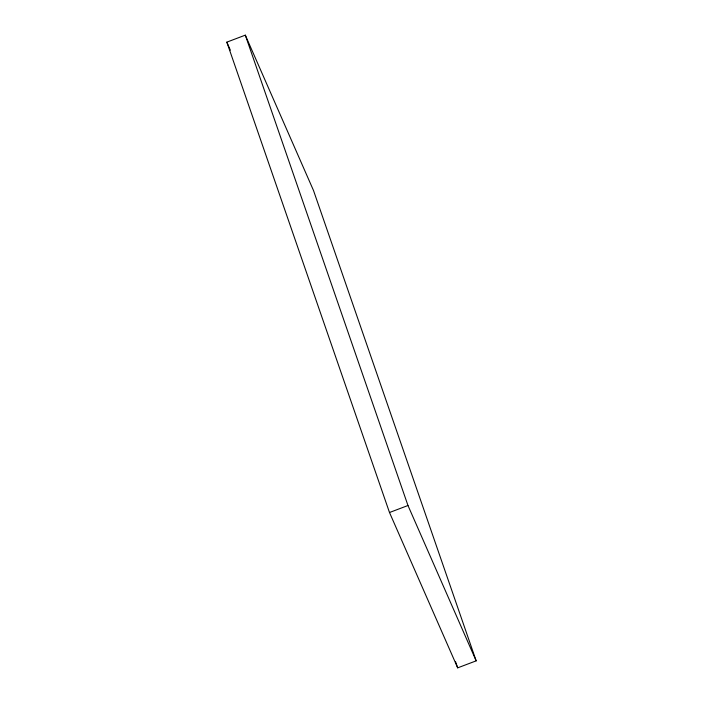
<?xml version="1.0" encoding="UTF-8"?>
<svg xmlns="http://www.w3.org/2000/svg" width="703" height="703" viewBox="0 0 703 703"><rect width="100%" height="100%" fill="white"/><g stroke="black" fill="none" stroke-linecap="round" stroke-linejoin="round"><path stroke-width="1.05" d="M226.832 42.145L245.312 35.15L313.503 190.495L476.168 660.855L457.688 667.85L389.497 512.505L226.832 42.145L230.347 50.168M389.497 512.505L407.977 505.51L476.168 660.855M245.312 35.15L407.977 505.51M455.535 661.637L457.688 667.85"/></g></svg>
